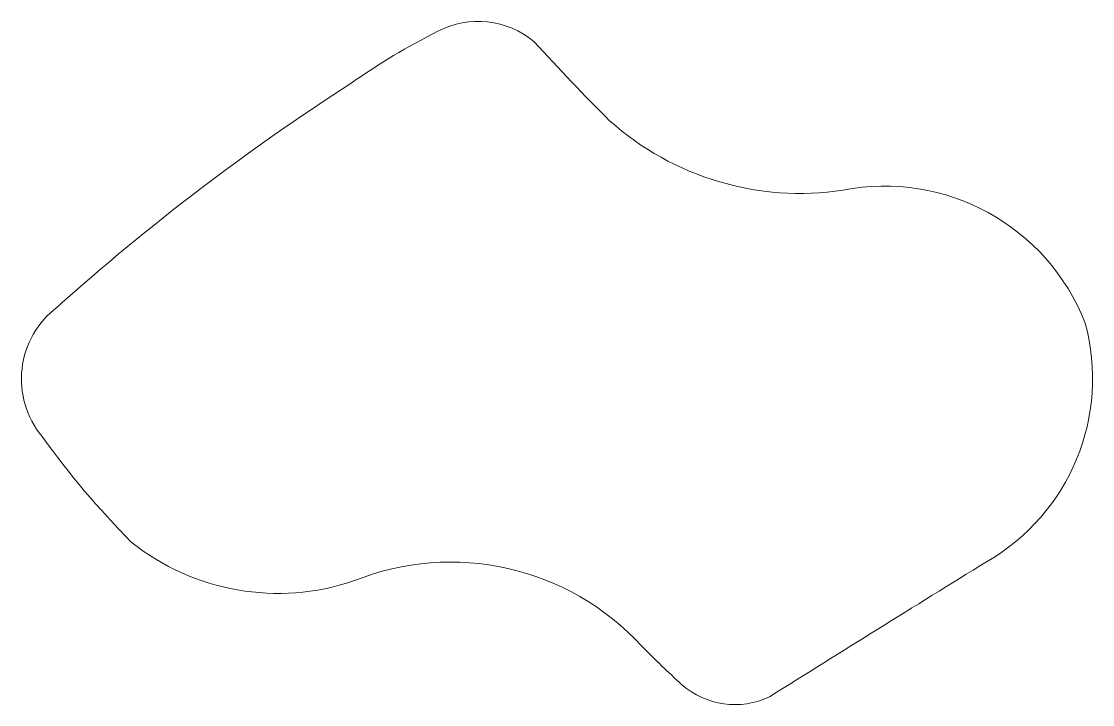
# Model space of a CAD drawing. Header units: millimetres. Extents: x -97.55 to -90.07, y 100.12 to 104.89.
import ezdxf

# ---------------------------------------------------------------- set-up
doc = ezdxf.new("R2010")
doc.units = ezdxf.units.MM
doc.layers.get('0').update_dxf_attribs({"true_color": 0xffffff})

msp = doc.modelspace()

# ---------------------------------------------------------------- linework, layer by layer
at = {"lineweight": 9}
for p, q in [((-90.1199, 102.782), (-90.1199, 102.782)), ((-92.3245, 100.1726), (-92.3245, 100.1726))]:
    msp.add_line(p, q, dxfattribs=at)
for centre, radius, start, end in [((-94.3589, 104.276), 0.6124, 50.26243, 117.35432), ((-92.4881, 100.5442), 4.7868, 116.71792, 125.18355), ((-82.807, 114.8685), 15.0666, 222.20556, 225.10777), ((-86.381, 90.682), 16.3808, 122.76532, 131.80217), ((-92.1101, 105.6855), 1.9981, 228.24787, 278.59165), ((-91.5194, 102.2363), 1.5022, 21.3006, 101.21444), ((-96.9185, 102.3917), 0.6298, 127.25849, 219.59471), ((-91.5441, 102.3953), 1.4758, 299.92108, 15.1892), ((-92.3673, 105.6141), 6.2047, 215.73473, 224.65612), ((-95.7559, 102.5389), 1.6444, 231.44029, 288.70644), ((-94.5502, 99.3044), 1.809, 42.52575, 112.02316), ((30.1555, -94.9859), 230.4087, 121.667918, 122.11208), ((-88.5029, 105.1487), 6.6016, 224.4316, 227.81961), ((-92.5658, 100.6823), 0.564, 229.0121, 295.32558)]:
    msp.add_arc(centre, radius, start, end, dxfattribs=at)

doc.saveas('drawing.dxf')
